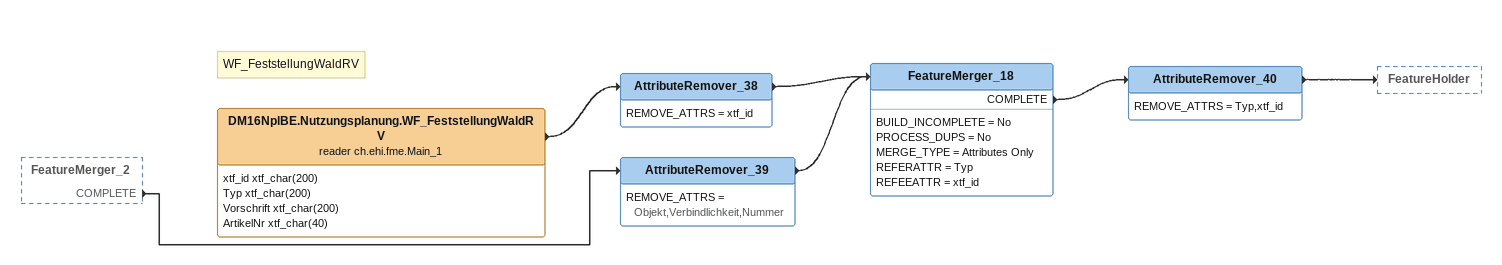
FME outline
FeatureMerger_2 [outside]
    COMPLETE -> AttributeRemover_39
AttributeRemover_39
    REMOVE_ATTRS = Objekt,Verbindlichkeit,Nummer
    -> FeatureMerger_18
Note: WF_FeststellungWaldRV
DM16NplBE.Nutzungsplanung.WF_FeststellungWaldRV (reader ch.ehi.fme.Main_1)
    attributes: xtf_id xtf_char(200), Typ xtf_char(200), Vorschrift xtf_char(200), ArtikelNr xtf_char(40)
    -> AttributeRemover_38
AttributeRemover_38
    REMOVE_ATTRS = xtf_id
    -> FeatureMerger_18
FeatureMerger_18
    BUILD_INCOMPLETE = No
    PROCESS_DUPS = No
    MERGE_TYPE = Attributes Only
    REFERATTR = Typ
    REFEEATTR = xtf_id
    COMPLETE -> AttributeRemover_40
AttributeRemover_40
    REMOVE_ATTRS = Typ,xtf_id
    -> FeatureHolder
